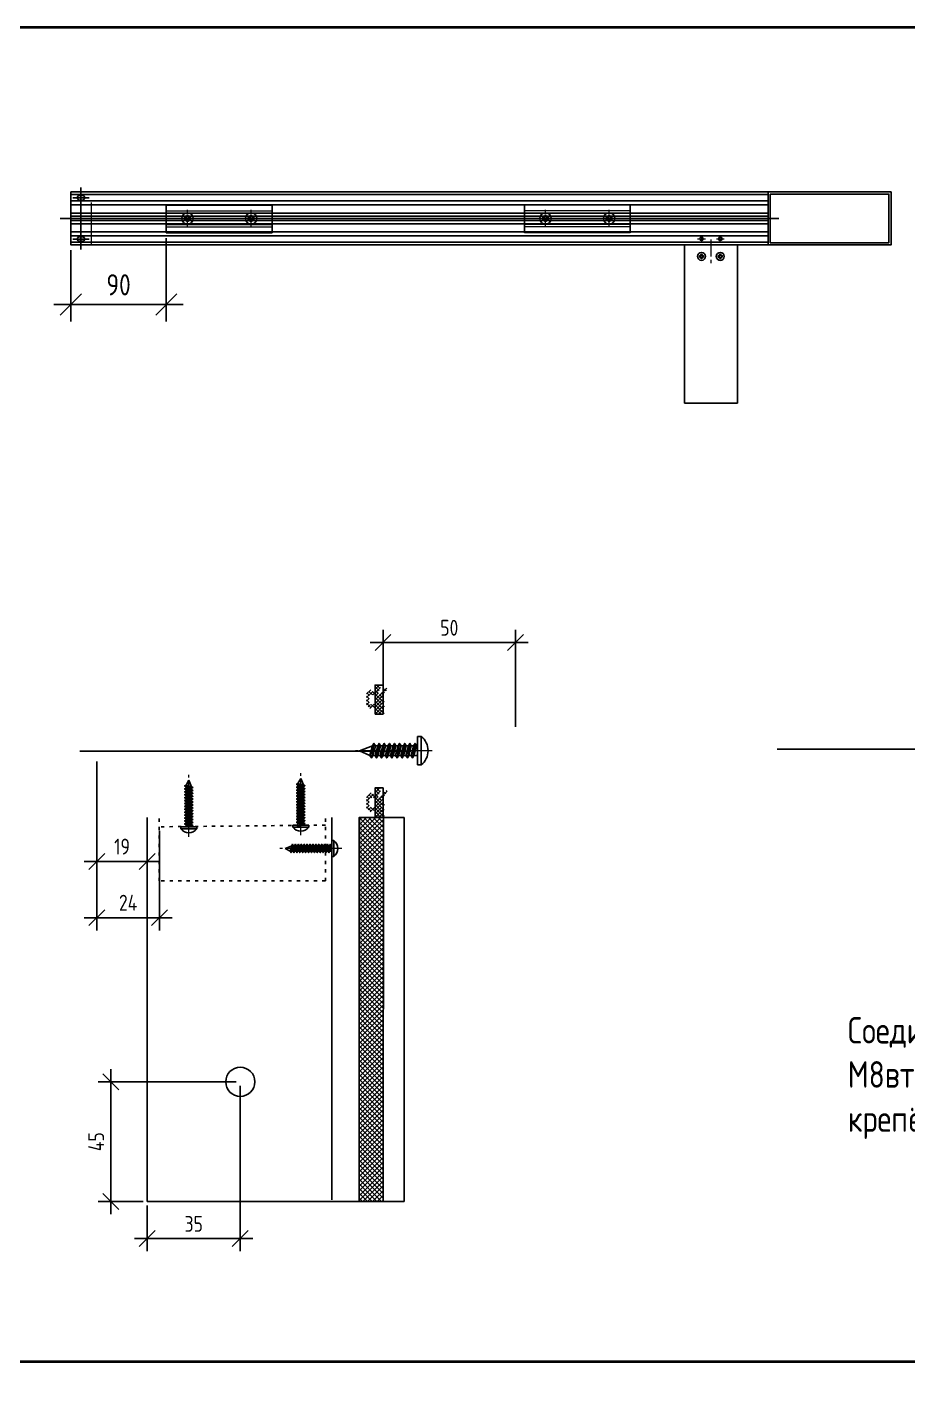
# Model space of a CAD drawing. Header units: millimetres. Extents: x 81 to 148571, y -49 to 131555.
# Drawn here: x 29222 to 30053, y 32167 to 33448 of the extents above; entities that cross this region are included whole.
import ezdxf

# ---------------------------------------------------------------- set-up
doc = ezdxf.new("R2010")
doc.units = ezdxf.units.MM
for name, pattern in [('CENTER', [50.8, 31.75, -6.35, 6.35, -6.35]), ('GOST2.303 4', [7, 5, -2, 0]), ('GOST2.303 6', [12, 8, -1.5, 1, -1.5]), ('OGLT1', [4, 1.5, -2.5])]:
    doc.linetypes.add(name, pattern=pattern)
doc.layers.add('printme', color=5, linetype='Continuous', lineweight=40, plot=False)
for name, color, linetype in [('Крепеж', 7, 'Continuous'), ('Опоры_под_стекло', 242, 'Continuous'), ('РАЗМЕРЫ-ВЫНОСКИ', 4, 'Continuous'), ('Сухари', 7, 'Continuous')]:
    doc.layers.add(name, color=color, linetype=linetype)
for name, color, linetype, lineweight in [('Оси', 1, 'GOST2.303 6', 18), ('Размеры', 7, 'Continuous', 25), ('Уплотнитель', 3, 'Continuous', 25)]:
    doc.layers.add(name, color=color, linetype=linetype, lineweight=lineweight)
doc.styles.add('GOST 2.304', font='CS_Gost2304.shx')
doc.styles.get("Standard").update_dxf_attribs({"font": 'arial.ttf'})
doc.styles.add('ГОСТ 2.304', font='CS_Gost2304.shx')
doc.dimstyles.new('ISO-25', dxfattribs={"dimtxt": 2.5, "dimasz": 2.5, "dimexe": 1.25, "dimexo": 0.625, "dimtad": 1, "dimtxsty": 'Standard', "dimcen": 2.5, "dimadec": 0, "dimazin": 0, "dimtfac": 1, "dimtmove": 0, "dimatfit": 3, "dimfxl": 1, "dimarcsym": 0})
doc.dimstyles.new('СПДС', dxfattribs={"dimscale": 100, "dimtxt": 2.5, "dimasz": 2.5, "dimexe": 2, "dimexo": 0.625, "dimgap": 1, "dimtad": 1, "dimdec": 0, "dimtxsty": 'ГОСТ 2.304', "dimblk": 'OBLIQUE', "dimblk1": 'OBLIQUE', "dimblk2": 'OBLIQUE', "dimcen": 2.5, "dimdle": 2, "dimadec": 0, "dimazin": 2, "dimtfac": 0.75, "dimtdec": 4, "dimtmove": 1, "dimatfit": 3, "dimfxl": 1, "dimtfill": 1, "dimtolj": 1, "dimarcsym": 1})

# ---------------------------------------------------------------- blocks, each defined once
blk = doc.blocks.new('*U119')
blk.add_lwpolyline([(0, 122.47), (0, -2.53)])
blk = doc.blocks.new('5.5 DIN7981_DIN7982 (в плане)')
at = {"layer": 'Крепеж'}
blk.add_lwpolyline([(-2.7, 0.9), (-2.7, -0.9), (-0.9, -0.9), (-0.9, -2.7), (0.9, -2.7), (0.9, -0.9), (2.7, -0.9), (2.7, 0.9), (0.9, 0.9), (0.9, 2.7), (-0.9, 2.7), (-0.9, 0.9)], close=True, dxfattribs=at)
blk.add_circle((0, 0), 5.4, dxfattribs=at)
blk = doc.blocks.new('*U45')
at = {"layer": 'Опоры_под_стекло', "ltscale": 4}
for p, q in [((0, 13.7), (0, -12.4)), ((100, 13.7), (100, -12.4))]:
    blk.add_line(p, q, dxfattribs=at)
at = {"layer": 'Опоры_под_стекло', "lineweight": 15, "ltscale": 4}
for p, q in [((0, 13.7), (100, 13.7)), ((0, -12.4), (100, -12.4))]:
    blk.add_line(p, q, dxfattribs=at)
at = {"layer": 'Опоры_под_стекло', "color": 1, "lineweight": 15, "ltscale": 4}
for p, q in [((0, 8), (100, 8)), ((0, 5.8), (100, 5.8)), ((0, -7.1), (100, -7.1))]:
    blk.add_line(p, q, dxfattribs=at)
at = {"layer": 'Оси'}
for points in [[(11.9, 0), (28.1, 0)], [(20, 8.1), (20, -8.1)], [(80, 8.1), (80, -8.1)], [(71.9, 0), (88.1, 0)]]:
    blk.add_lwpolyline(points, dxfattribs=at)
at = {"layer": 'Крепеж'}
for p in [(20, 0), (80, 0)]:
    blk.add_blockref('5.5 DIN7981_DIN7982 (в плане)', p, dxfattribs=at)
blk = doc.blocks.new('_Oblique')
at = {"color": 0, "linetype": 'ByBlock', "lineweight": -2}
blk.add_line((-0.5, -0.5), (0.5, 0.5), dxfattribs=at)
blk = doc.blocks.new('*D116')
at = {"color": 0, "lineweight": -2, "ltscale": 7.5, "transparency": 16777216}
for p, q in [((29352.9, 33248.9), (29352.9, 33170.3)), ((29262.9, 33237.6), (29262.9, 33170.3)), ((29246.9, 33186.3), (29368.9, 33186.3))]:
    blk.add_line(p, q, dxfattribs=at)
at = {"layer": 'Defpoints', "color": 0, "ltscale": 7.5}
for p in [(29352.9, 33253.9), (29262.9, 33242.6), (29352.9, 33186.3)]:
    blk.add_point(p, dxfattribs=at)
at = {"color": 0, "lineweight": -2, "ltscale": 7.5, "transparency": 16777216, "xscale": 20, "yscale": 20, "zscale": 20, "rotation": 180}
blk.add_blockref('_Oblique', (29262.9, 33186.3), dxfattribs=at)
at = {"color": 0, "lineweight": -2, "ltscale": 7.5, "transparency": 16777216, "xscale": 20, "yscale": 20, "zscale": 20}
blk.add_blockref('_Oblique', (29352.9, 33186.3), dxfattribs=at)
at = {"color": 0, "ltscale": 7.5, "transparency": 16777216, "insert": (29307.9, 33204.9), "char_height": 20, "attachment_point": 5, "style": 'ГОСТ 2.304', "bg_fill": 3, "box_fill_scale": 1.1, "bg_fill_color": 256, "bg_fill_true_color": 13158600, "bg_fill_transparency": 0}
blk.add_mtext('\\A1;90', dxfattribs=at)
blk = doc.blocks.new('*U54')
at = {"layer": 'Уплотнитель'}
h = blk.add_hatch(dxfattribs=at)
h.set_pattern_fill('ANSI37', color=256, scale=0.3)
h.set_pattern_definition([(45, (8005.3251, 5308.8052), (-0.67351921, 0.67351921), []), (135, (8005.3251, 5308.8052), (-0.67351921, -0.67351921), [])])
h.paths.add_polyline_path([(3.2, -3.47, 0.224221), (3.05, -3.16), (1.75, -1.83, 0.633692), (1.5, -1.95), (1.5, -2.25, -0.414214), (1.35, -2.4), (0.1, -2.4, -0.788084), (-0.08, -1.64, 0.281861), (0, -1.51), (0, 0), (-1.75, 0, 0.414214), (-2, -0.25), (-2, -1.18), (-1.1, -3.3, -0.761638), (-1.56, -3.66, -0.111738), (-3.65, -1.25, 1.038778), (-4.44, -1.76, 0.038349), (-3.92, -2.53, -0.12084), (-2.49, -5.23, -0.266455), (-2.63, -5.55), (-3.37, -6.05, 0.527864), (-3.37, -6.55), (-2.63, -7.05, -0.527864), (-2.63, -7.55), (-3.37, -8.05, 0.537008), (-3.36, -8.55), (-2.64, -9.02, -0.44915), (-2.57, -9.46), (-3.43, -10.51, 0.633764), (-3.2, -11), (0, -11), (0, -9.49, 0.281861), (-0.08, -9.36, -0.788084), (0.1, -8.6), (1.35, -8.6, -0.414214), (1.5, -8.75), (1.5, -9.05, 0.633692), (1.75, -9.17), (3.05, -7.84, 0.224221), (3.2, -7.53)])
h.paths.add_polyline_path([(0, -4.7, -0.414214), (1, -3.7), (1.7, -3.7, -0.414214), (2.2, -4.2), (2.2, -6.8, -0.414214), (1.7, -7.3), (0.5, -7.3, -0.414214), (0, -6.8)], flags=16)
at = {"layer": 'Defpoints', "color": 252}
blk.add_lwpolyline([(0, -11), (-3, -11), (-3, 0), (0, 0), (0, -11)], dxfattribs=at)
blk = doc.blocks.new('5.5x22 DIN 7981', base_point=(627.64, 481.57))
for p, q in [((627.64, 486.97), (626.32, 486.97)), ((626.32, 476.17), (626.32, 486.97)), ((627.64, 476.17), (627.64, 486.97)), ((627.64, 483.4), (628.08, 483.4)), ((627.64, 479.74), (627.64, 483.4)), ((629.14, 483.4), (630.02, 483.4)), ((631.08, 483.4), (631.96, 483.4)), ((633.02, 483.4), (633.9, 483.4)), ((634.96, 483.4), (635.84, 483.4)), ((636.9, 483.4), (637.78, 483.4)), ((638.84, 483.4), (639.72, 483.4)), ((640.78, 483.4), (641.66, 483.4)), ((642.72, 483.4), (643.6, 483.4)), ((644.65, 483.4), (649.64, 481.57)), ((627.64, 479.74), (629.05, 479.74)), ((630.11, 479.74), (630.99, 479.74)), ((632.05, 479.74), (632.93, 479.74)), ((633.99, 479.74), (634.87, 479.74)), ((635.93, 479.74), (636.81, 479.74)), ((637.87, 479.74), (638.75, 479.74)), ((639.81, 479.74), (640.69, 479.74)), ((641.75, 479.74), (642.63, 479.74)), ((643.69, 479.74), (644.57, 479.74)), ((645.62, 479.74), (649.64, 481.57)), ((627.64, 476.17), (626.32, 476.17))]:
    blk.add_line(p, q)
for points in [[(628.61, 484.32), (629.58, 478.82), (629.05, 479.74), (628.08, 483.4), (628.61, 484.32), (629.14, 483.4), (630.11, 479.74), (629.58, 478.82)], [(630.55, 484.32), (631.52, 478.82), (630.99, 479.74), (630.02, 483.4), (630.55, 484.32), (631.08, 483.4), (632.05, 479.74), (631.52, 478.82)], [(632.49, 484.32), (633.46, 478.82), (632.93, 479.74), (631.96, 483.4), (632.49, 484.32), (633.02, 483.4), (633.99, 479.74), (633.46, 478.82)], [(634.43, 484.32), (635.4, 478.82), (634.87, 479.74), (633.9, 483.4), (634.43, 484.32), (634.96, 483.4), (635.93, 479.74), (635.4, 478.82)], [(636.37, 484.32), (637.34, 478.82), (636.81, 479.74), (635.84, 483.4), (636.37, 484.32), (636.9, 483.4), (637.87, 479.74), (637.34, 478.82)], [(638.31, 484.32), (639.28, 478.82), (638.75, 479.74), (637.78, 483.4), (638.31, 484.32), (638.84, 483.4), (639.81, 479.74), (639.28, 478.82)], [(640.25, 484.32), (641.22, 478.82), (640.69, 479.74), (639.72, 483.4), (640.25, 484.32), (640.78, 483.4), (641.75, 479.74), (641.22, 478.82)], [(642.19, 484.32), (643.16, 478.82), (642.63, 479.74), (641.66, 483.4), (642.19, 484.32), (642.72, 483.4), (643.69, 479.74), (643.16, 478.82)], [(644.13, 484.32), (645.1, 478.82), (644.57, 479.74), (643.6, 483.4), (644.13, 484.32), (644.65, 483.4), (645.62, 479.74), (645.1, 478.82)]]:
    blk.add_lwpolyline(points)
at = {"color": 1, "linetype": 'CENTER', "lineweight": 18, "ltscale": 0.2}
blk.add_lwpolyline([(622.1, 481.57), (651.1, 481.57)], dxfattribs=at)
blk.add_arc((630.54, 481.57), 6.85, 128.0072, 231.9927)
blk = doc.blocks.new('*U47')
at = {"rotation": 270}
blk.add_blockref('5.5x22 DIN 7981', (0, 0), dxfattribs=at)
blk = doc.blocks.new('*D117')
at = {"color": 0, "lineweight": -2, "ltscale": 40, "transparency": 16777216}
for p, q in [((29557.4, 32803.3), (29557.4, 32879.3)), ((29682.4, 32787.5), (29682.4, 32879.3)), ((29694.4, 32867.3), (29545.4, 32867.3))]:
    blk.add_line(p, q, dxfattribs=at)
at = {"layer": 'Defpoints', "color": 0, "ltscale": 40}
for p in [(29557.4, 32867.3), (29557.4, 32799.5), (29682.4, 32783.8)]:
    blk.add_point(p, dxfattribs=at)
at = {"color": 0, "lineweight": -2, "ltscale": 40, "transparency": 16777216, "xscale": 15, "yscale": 15, "zscale": 15, "rotation": 180}
blk.add_blockref('_Oblique', (29557.4, 32867.3), dxfattribs=at)
at = {"color": 0, "lineweight": -2, "ltscale": 40, "transparency": 16777216, "xscale": 15, "yscale": 15, "zscale": 15}
blk.add_blockref('_Oblique', (29682.4, 32867.3), dxfattribs=at)
at = {"color": 0, "ltscale": 40, "transparency": 16777216, "insert": (29619.9, 32881.1), "char_height": 15, "attachment_point": 5, "style": 'ГОСТ 2.304', "bg_fill": 3, "box_fill_scale": 1.1, "bg_fill_color": 256, "bg_fill_true_color": 13158600, "bg_fill_transparency": 0}
blk.add_mtext('\\A1;50', dxfattribs=at)
blk = doc.blocks.new('*U56')
at = {"layer": 'Оси', "ltscale": 0.16}
for p, q in [((-2.5, 8.9), (-8.5, 8.9)), ((-8.5, -8.9), (-2.5, -8.9)), ((-5.5, -12.6), (-5.5, -5.1))]:
    blk.add_line(p, q, dxfattribs=at)
at = {"layer": 'Оси', "color": 1, "linetype": 'Continuous', "lineweight": 18, "ltscale": 0.16}
blk.add_line((-5.5, 5.3), (-5.5, 12.4), dxfattribs=at)
at = {"layer": 'Оси', "linetype": 'CENTER', "lineweight": 18, "ltscale": 0.5}
blk.add_line((-4.8, 0), (17.3, 0), dxfattribs=at)
at = {"layer": 'Сухари', "color": 1, "lineweight": 25}
for centre in [(-5.5, 8.9), (-5.5, -8.9)]:
    blk.add_circle(centre, 1.65, dxfattribs=at)
blk = doc.blocks.new('3.9 DIN7981_DIN7982 (в плане)')
at = {"layer": 'Крепеж'}
blk.add_lwpolyline([(1.875, -0.625), (1.875, 0.625), (0.625, 0.625), (0.625, 1.875), (-0.625, 1.875), (-0.625, 0.625), (-1.875, 0.625), (-1.875, -0.625), (-0.625, -0.625), (-0.625, -1.875), (0.625, -1.875), (0.625, -0.625)], close=True, dxfattribs=at)
blk.add_circle((0, 0), 3.75, dxfattribs=at)
blk = doc.blocks.new('3.9x22 DIN 7981', base_point=(538.74, 515.79))
for p, q in [((538.74, 519.54), (537.81, 519.54)), ((537.81, 512.04), (537.81, 519.54)), ((538.74, 512.04), (538.74, 519.54)), ((538.74, 517.09), (539.05, 517.09)), ((538.74, 514.49), (538.74, 517.09)), ((538.74, 514.49), (539.74, 514.49)), ((539.8, 517.09), (540.43, 517.09)), ((540.49, 514.49), (541.12, 514.49)), ((541.18, 517.09), (541.8, 517.09)), ((541.87, 514.49), (542.49, 514.49)), ((542.55, 517.09), (543.18, 517.09)), ((543.24, 514.49), (543.87, 514.49)), ((543.93, 517.09), (544.55, 517.09)), ((544.62, 514.49), (545.24, 514.49)), ((545.31, 517.09), (545.93, 517.09)), ((545.99, 514.49), (546.62, 514.49)), ((546.68, 517.09), (547.31, 517.09)), ((547.37, 514.49), (547.99, 514.49)), ((548.06, 517.09), (548.68, 517.09)), ((548.74, 514.49), (549.37, 514.49)), ((549.43, 517.09), (550.06, 517.09)), ((550.12, 514.49), (550.74, 514.49)), ((550.81, 517.09), (551.43, 517.09)), ((551.49, 514.49), (552.12, 514.49)), ((552.18, 517.09), (552.81, 517.09)), ((552.87, 514.49), (553.49, 514.49)), ((553.56, 517.09), (554.18, 517.09)), ((554.24, 514.49), (554.87, 514.49)), ((554.93, 517.09), (555.56, 517.09)), ((555.62, 514.49), (556.24, 514.49)), ((556.31, 517.09), (556.93, 517.09)), ((557, 514.49), (557.62, 514.49)), ((557.68, 517.09), (560.74, 515.79)), ((558.37, 514.49), (560.74, 515.79)), ((538.74, 512.04), (537.81, 512.04))]:
    blk.add_line(p, q)
for points in [[(539.43, 517.74), (540.12, 513.84), (539.74, 514.49), (539.05, 517.09), (539.43, 517.74), (539.8, 517.09), (540.49, 514.49), (540.12, 513.84)], [(540.8, 517.74), (541.49, 513.84), (541.12, 514.49), (540.43, 517.09), (540.8, 517.74), (541.18, 517.09), (541.87, 514.49), (541.49, 513.84)], [(542.18, 517.74), (542.87, 513.84), (542.49, 514.49), (541.8, 517.09), (542.18, 517.74), (542.55, 517.09), (543.24, 514.49), (542.87, 513.84)], [(543.55, 517.74), (544.24, 513.84), (543.87, 514.49), (543.18, 517.09), (543.55, 517.74), (543.93, 517.09), (544.62, 514.49), (544.24, 513.84)], [(544.93, 517.74), (545.62, 513.84), (545.24, 514.49), (544.55, 517.09), (544.93, 517.74), (545.31, 517.09), (545.99, 514.49), (545.62, 513.84)], [(546.31, 517.74), (546.99, 513.84), (546.62, 514.49), (545.93, 517.09), (546.31, 517.74), (546.68, 517.09), (547.37, 514.49), (546.99, 513.84)], [(547.68, 517.74), (548.37, 513.84), (547.99, 514.49), (547.31, 517.09), (547.68, 517.74), (548.06, 517.09), (548.74, 514.49), (548.37, 513.84)], [(549.06, 517.74), (549.74, 513.84), (549.37, 514.49), (548.68, 517.09), (549.06, 517.74), (549.43, 517.09), (550.12, 514.49), (549.74, 513.84)], [(550.43, 517.74), (551.12, 513.84), (550.74, 514.49), (550.06, 517.09), (550.43, 517.74), (550.81, 517.09), (551.49, 514.49), (551.12, 513.84)], [(551.81, 517.74), (552.49, 513.84), (552.12, 514.49), (551.43, 517.09), (551.81, 517.74), (552.18, 517.09), (552.87, 514.49), (552.49, 513.84)], [(553.18, 517.74), (553.87, 513.84), (553.49, 514.49), (552.81, 517.09), (553.18, 517.74), (553.56, 517.09), (554.24, 514.49), (553.87, 513.84)], [(554.56, 517.74), (555.24, 513.84), (554.87, 514.49), (554.18, 517.09), (554.56, 517.74), (554.93, 517.09), (555.62, 514.49), (555.24, 513.84)], [(555.93, 517.74), (556.62, 513.84), (556.24, 514.49), (555.56, 517.09), (555.93, 517.74), (556.31, 517.09), (557, 514.49), (556.62, 513.84)], [(557.31, 517.74), (558, 513.84), (557.62, 514.49), (556.93, 517.09), (557.31, 517.74), (557.68, 517.09), (558.37, 514.49), (558, 513.84)]]:
    blk.add_lwpolyline(points)
blk.add_arc((540.64, 515.79), 4.7, 127.07378, 232.92615)
blk = doc.blocks.new('*U60')
at = {"color": 1, "linetype": 'CENTER', "lineweight": 18, "ltscale": 0.2}
blk.add_lwpolyline([(0, 4.67), (0, -24.55)], dxfattribs=at)
at = {"rotation": 270}
blk.add_blockref('3.9x22 DIN 7981', (0, 0), dxfattribs=at)
blk = doc.blocks.new('*D84')
at = {"color": 0, "lineweight": -2, "ltscale": 40, "transparency": 16777216}
for p, q in [((29300.5, 32327.4), (29300.5, 32464.5)), ((29418.9, 32452.5), (29288.5, 32452.5)), ((29331.1, 32339.4), (29288.5, 32339.4))]:
    blk.add_line(p, q, dxfattribs=at)
at = {"layer": 'Defpoints', "color": 0, "ltscale": 40}
for p in [(29300.5, 32452.5), (29422.7, 32452.5), (29334.9, 32339.4)]:
    blk.add_point(p, dxfattribs=at)
at = {"color": 0, "lineweight": -2, "ltscale": 40, "transparency": 16777216, "xscale": 15, "yscale": 15, "zscale": 15}
for p, rotation in [((29300.5, 32452.5), 90), ((29300.5, 32339.4), 270)]:
    blk.add_blockref('_Oblique', p, dxfattribs=dict(at, rotation=rotation))
at = {"color": 0, "ltscale": 40, "transparency": 16777216, "insert": (29286.7, 32395.9), "char_height": 15, "attachment_point": 5, "rotation": 90, "style": 'ГОСТ 2.304', "bg_fill": 3, "box_fill_scale": 1.1, "bg_fill_color": 256, "bg_fill_true_color": 13158600, "bg_fill_transparency": 0}
blk.add_mtext('\\A1;45', dxfattribs=at)
blk = doc.blocks.new('*D85')
at = {"color": 0, "lineweight": -2, "ltscale": 40, "transparency": 16777216}
for p, q in [((29422.7, 32448.7), (29422.7, 32292.5)), ((29334.9, 32335.7), (29334.9, 32292.5)), ((29322.9, 32304.5), (29434.7, 32304.5))]:
    blk.add_line(p, q, dxfattribs=at)
at = {"layer": 'Defpoints', "color": 0, "ltscale": 40}
for p in [(29422.7, 32452.5), (29334.9, 32339.4), (29422.7, 32304.5)]:
    blk.add_point(p, dxfattribs=at)
at = {"color": 0, "lineweight": -2, "ltscale": 40, "transparency": 16777216, "xscale": 15, "yscale": 15, "zscale": 15, "rotation": 180}
blk.add_blockref('_Oblique', (29334.9, 32304.5), dxfattribs=at)
at = {"color": 0, "lineweight": -2, "ltscale": 40, "transparency": 16777216, "xscale": 15, "yscale": 15, "zscale": 15}
blk.add_blockref('_Oblique', (29422.7, 32304.5), dxfattribs=at)
at = {"color": 0, "ltscale": 40, "transparency": 16777216, "insert": (29378.8, 32318.3), "char_height": 15, "attachment_point": 5, "style": 'ГОСТ 2.304', "bg_fill": 3, "box_fill_scale": 1.1, "bg_fill_color": 256, "bg_fill_true_color": 13158600, "bg_fill_transparency": 0}
blk.add_mtext('\\A1;35', dxfattribs=at)
blk = doc.blocks.new('*D86')
at = {"color": 0, "lineweight": -2, "ltscale": 40, "transparency": 16777216}
for p, q in [((29287.4, 32738), (29287.4, 32648.5)), ((29334.9, 32681.9), (29334.9, 32648.5)), ((29275.4, 32660.5), (29346.9, 32660.5))]:
    blk.add_line(p, q, dxfattribs=at)
at = {"layer": 'Defpoints', "color": 0, "ltscale": 40}
for p in [(29287.4, 32741.8), (29334.9, 32685.6), (29334.9, 32660.5)]:
    blk.add_point(p, dxfattribs=at)
at = {"color": 0, "lineweight": -2, "ltscale": 40, "transparency": 16777216, "xscale": 15, "yscale": 15, "zscale": 15, "rotation": 180}
blk.add_blockref('_Oblique', (29287.4, 32660.5), dxfattribs=at)
at = {"color": 0, "lineweight": -2, "ltscale": 40, "transparency": 16777216, "xscale": 15, "yscale": 15, "zscale": 15}
blk.add_blockref('_Oblique', (29334.9, 32660.5), dxfattribs=at)
at = {"color": 0, "ltscale": 40, "transparency": 16777216, "insert": (29311.1, 32674.5), "char_height": 15, "attachment_point": 5, "style": 'ГОСТ 2.304', "bg_fill": 3, "box_fill_scale": 1.1, "bg_fill_color": 256, "bg_fill_true_color": 13158600, "bg_fill_transparency": 0}
blk.add_mtext('\\A1;19', dxfattribs=at)
blk = doc.blocks.new('*D87')
at = {"color": 0, "lineweight": -2, "ltscale": 40, "transparency": 16777216}
for p, q in [((29287.4, 32754.9), (29287.4, 32595.4)), ((29346.4, 32689.4), (29346.4, 32595.4)), ((29275.4, 32607.4), (29358.4, 32607.4))]:
    blk.add_line(p, q, dxfattribs=at)
at = {"layer": 'Defpoints', "color": 0, "ltscale": 40}
for p in [(29287.4, 32758.6), (29346.4, 32693.2), (29346.4, 32607.4)]:
    blk.add_point(p, dxfattribs=at)
at = {"color": 0, "lineweight": -2, "ltscale": 40, "transparency": 16777216, "xscale": 15, "yscale": 15, "zscale": 15, "rotation": 180}
blk.add_blockref('_Oblique', (29287.4, 32607.4), dxfattribs=at)
at = {"color": 0, "lineweight": -2, "ltscale": 40, "transparency": 16777216, "xscale": 15, "yscale": 15, "zscale": 15}
blk.add_blockref('_Oblique', (29346.4, 32607.4), dxfattribs=at)
at = {"color": 0, "ltscale": 40, "transparency": 16777216, "insert": (29316.9, 32621.5), "char_height": 15, "attachment_point": 5, "style": 'ГОСТ 2.304', "bg_fill": 3, "box_fill_scale": 1.1, "bg_fill_color": 256, "bg_fill_true_color": 13158600, "bg_fill_transparency": 0}
blk.add_mtext('\\A1;24', dxfattribs=at)
blk = doc.blocks.new('_Open')
at = {"color": 0, "linetype": 'ByBlock', "lineweight": -2}
for p, q in [((-1, 0.17), (0, 0)), ((-1, -0.17), (0, 0)), ((0, 0), (-1, 0))]:
    blk.add_line(p, q, dxfattribs=at)
blk = doc.blocks.new('*D135')
at = {"color": 0, "lineweight": -2, "ltscale": 40, "transparency": 16777216}
for p, q in [((37127.3, 32720.3), (37127.3, 32812.1)), ((37252.3, 32736.1), (37252.3, 32812.1)), ((37115.3, 32800.1), (37264.3, 32800.1))]:
    blk.add_line(p, q, dxfattribs=at)
at = {"layer": 'Defpoints', "color": 0, "ltscale": 40}
for p in [(37252.3, 32800.1), (37252.3, 32732.4), (37127.3, 32716.6)]:
    blk.add_point(p, dxfattribs=at)
at = {"layer": 'Defpoints', "color": 0, "ltscale": 2}
blk.add_point((94.8, -9.5), dxfattribs=at)
at = {"layer": 'Размеры', "color": 0, "lineweight": -2, "ltscale": 2, "transparency": 16777216}
for p, q in [((94.8, -10.7), (94.8, -37.8)), ((104.3, -21.2), (104.3, -37.8)), ((89.8, -33.8), (84.8, -33.8)), ((109.3, -33.8), (114.3, -33.8))]:
    blk.add_line(p, q, dxfattribs=at)
at = {"color": 0, "lineweight": -2, "ltscale": 40, "transparency": 16777216, "xscale": 15, "yscale": 15, "zscale": 15, "rotation": 180}
blk.add_blockref('_Oblique', (37127.3, 32800.1), dxfattribs=at)
at = {"color": 0, "lineweight": -2, "ltscale": 40, "transparency": 16777216, "xscale": 15, "yscale": 15, "zscale": 15}
blk.add_blockref('_Oblique', (37252.3, 32800.1), dxfattribs=at)
at = {"color": 0, "ltscale": 40, "transparency": 16777216, "insert": (37189.8, 32813.9), "char_height": 15, "attachment_point": 5, "style": 'ГОСТ 2.304', "bg_fill": 3, "box_fill_scale": 1.1, "bg_fill_color": 256, "bg_fill_true_color": 13158600, "bg_fill_transparency": 0}
blk.add_mtext('\\A1;50', dxfattribs=at)
at = {"layer": 'Размеры', "color": 0, "ltscale": 2, "transparency": 16777216, "insert": (99.5, -28.8), "char_height": 5, "attachment_point": 5, "style": 'GOST 2.304', "bg_fill": 3, "box_fill_scale": 1.1, "bg_fill_color": 256, "bg_fill_true_color": 13158600, "bg_fill_transparency": 0}
blk.add_mtext('\\A1;9,5', dxfattribs=at)
at = {"layer": 'Defpoints', "color": 0, "ltscale": 2}
for p in [(104.3, -20), (94.8, -33.8)]:
    blk.add_point(p, dxfattribs=at)
at = {"layer": 'Размеры', "color": 0, "lineweight": -2, "ltscale": 2, "transparency": 16777216}
blk.add_line((104.3, -33.8), (94.8, -33.8), dxfattribs=at)
at = {"layer": 'Размеры', "color": 0, "lineweight": -2, "ltscale": 2, "transparency": 16777216, "xscale": 5, "yscale": 5, "zscale": 5}
blk.add_blockref('_Open', (94.8, -33.8), dxfattribs=at)
at = {"layer": 'Размеры', "color": 0, "lineweight": -2, "ltscale": 2, "transparency": 16777216, "xscale": 5, "yscale": 5, "zscale": 5, "rotation": 180}
blk.add_blockref('_Open', (104.3, -33.8), dxfattribs=at)
blk = doc.blocks.new('*D136')
at = {"color": 0, "lineweight": -2, "ltscale": 2.5, "transparency": 16777216}
for p, q in [((37447.3, 32766.1), (37447.3, 32800)), ((37522.3, 32700.6), (37522.3, 32800)), ((37534.3, 32788), (37435.3, 32788))]:
    blk.add_line(p, q, dxfattribs=at)
at = {"layer": 'Defpoints', "color": 0, "ltscale": 2.5}
for p in [(37447.3, 32788), (37447.3, 32762.3), (37522.3, 32696.9)]:
    blk.add_point(p, dxfattribs=at)
at = {"layer": 'Defpoints', "color": 0, "ltscale": 5}
for p in [(91.2, 24.5), (98.4, 24.5)]:
    blk.add_point(p, dxfattribs=at)
at = {"layer": 'Размеры', "color": 0, "lineweight": -2, "ltscale": 5, "transparency": 16777216}
for p, q in [((86.2, 39.5), (81.2, 39.5)), ((91.2, 25.7), (91.2, 43.5)), ((98.4, 25.7), (98.4, 43.5)), ((103.4, 39.5), (108.4, 39.5))]:
    blk.add_line(p, q, dxfattribs=at)
at = {"color": 0, "lineweight": -2, "ltscale": 2.5, "transparency": 16777216, "xscale": 15, "yscale": 15, "zscale": 15, "rotation": 180}
blk.add_blockref('_Oblique', (37447.3, 32788), dxfattribs=at)
at = {"color": 0, "lineweight": -2, "ltscale": 2.5, "transparency": 16777216, "xscale": 15, "yscale": 15, "zscale": 15}
blk.add_blockref('_Oblique', (37522.3, 32788), dxfattribs=at)
at = {"color": 0, "ltscale": 2.5, "transparency": 16777216, "insert": (37484.8, 32801.8), "char_height": 15, "attachment_point": 5, "style": 'ГОСТ 2.304', "bg_fill": 3, "box_fill_scale": 1.1, "bg_fill_color": 256, "bg_fill_true_color": 13158600, "bg_fill_transparency": 0}
blk.add_mtext('\\A1;30**', dxfattribs=at)
at = {"layer": 'Размеры', "color": 0, "ltscale": 5, "transparency": 16777216, "insert": (94.8, 44.7), "char_height": 5, "attachment_point": 5, "style": 'ГОСТ 2.304', "bg_fill": 3, "box_fill_scale": 1.1, "bg_fill_color": 256, "bg_fill_true_color": 13158600, "bg_fill_transparency": 0}
blk.add_mtext('\\A1;7,2', dxfattribs=at)
at = {"layer": 'Defpoints', "color": 0, "ltscale": 5}
blk.add_point((91.2, 39.5), dxfattribs=at)
at = {"layer": 'Размеры', "color": 0, "lineweight": -2, "ltscale": 5, "transparency": 16777216}
blk.add_line((98.4, 39.5), (91.2, 39.5), dxfattribs=at)
at = {"layer": 'Размеры', "color": 0, "lineweight": -2, "ltscale": 5, "transparency": 16777216, "xscale": 5, "yscale": 5, "zscale": 5}
blk.add_blockref('_Open', (91.2, 39.5), dxfattribs=at)
at = {"layer": 'Размеры', "color": 0, "lineweight": -2, "ltscale": 5, "transparency": 16777216, "xscale": 5, "yscale": 5, "zscale": 5, "rotation": 180}
blk.add_blockref('_Open', (98.4, 39.5), dxfattribs=at)
blk = doc.blocks.new('*D137')
at = {"color": 0, "lineweight": -2, "ltscale": 2.5, "transparency": 16777216}
for p, q in [((36105.7, 32732.4), (36105.7, 32605)), ((36865, 32732.4), (36865, 32605)), ((36850, 32612.5), (36120.7, 32612.5))]:
    blk.add_line(p, q, dxfattribs=at)
at = {"color": 0, "ltscale": 2.5, "transparency": 16777216}
for points in [[(36120.7, 32615), (36120.7, 32610), (36105.7, 32612.5)], [(36850, 32615), (36850, 32610), (36865, 32612.5)]]:
    blk.add_solid(points, dxfattribs=at)
at = {"layer": 'Defpoints', "color": 0, "ltscale": 2.5}
for p in [(36105.7, 32736.1), (36865, 32736.2), (36105.7, 32612.5)]:
    blk.add_point(p, dxfattribs=at)
at = {"layer": 'Defpoints', "color": 0, "ltscale": 2}
for p in [(87.8, -20), (104.3, -20)]:
    blk.add_point(p, dxfattribs=at)
at = {"layer": 'Размеры', "color": 0, "lineweight": -2, "ltscale": 2, "transparency": 16777216}
for p, q in [((87.8, -21.2), (87.8, -49.3)), ((104.3, -21.2), (104.3, -49.3)), ((99.3, -45.3), (92.8, -45.3))]:
    blk.add_line(p, q, dxfattribs=at)
at = {"color": 0, "ltscale": 2.5, "transparency": 16777216, "insert": (36485.4, 32625.2), "char_height": 15, "attachment_point": 5, "rotation": 0.0028}
blk.add_mtext('1481,5', dxfattribs=at)
at = {"layer": 'Размеры', "color": 0, "ltscale": 2, "transparency": 16777216, "insert": (96, -40.2), "char_height": 5, "attachment_point": 5, "style": 'GOST 2.304', "bg_fill": 3, "box_fill_scale": 1.1, "bg_fill_color": 256, "bg_fill_true_color": 13158600, "bg_fill_transparency": 0}
blk.add_mtext('\\A1;16,5', dxfattribs=at)
at = {"layer": 'Defpoints', "color": 0, "ltscale": 2}
blk.add_point((87.8, -45.3), dxfattribs=at)
at = {"layer": 'Размеры', "color": 0, "lineweight": -2, "ltscale": 2, "transparency": 16777216, "xscale": 5, "yscale": 5, "zscale": 5, "rotation": 180}
blk.add_blockref('_Open', (87.8, -45.3), dxfattribs=at)
at = {"layer": 'Размеры', "color": 0, "lineweight": -2, "ltscale": 2, "transparency": 16777216, "xscale": 5, "yscale": 5, "zscale": 5}
blk.add_blockref('_Open', (104.3, -45.3), dxfattribs=at)
blk = doc.blocks.new('*D138')
at = {"color": 0, "lineweight": -2, "ltscale": 2.5, "transparency": 16777216}
for p, q in [((36221.7, 32855.9), (36221.7, 32933.7)), ((36881.5, 32855.9), (36881.5, 32933.7)), ((36866.5, 32926.2), (36236.7, 32926.2))]:
    blk.add_line(p, q, dxfattribs=at)
at = {"color": 0, "ltscale": 2.5, "transparency": 16777216}
for points in [[(36236.7, 32928.7), (36236.7, 32923.7), (36221.7, 32926.2)], [(36866.5, 32928.7), (36866.5, 32923.7), (36881.5, 32926.2)]]:
    blk.add_solid(points, dxfattribs=at)
at = {"layer": 'Defpoints', "color": 0, "ltscale": 2.5}
for p in [(36221.7, 32926.2), (36221.7, 32852.1), (36881.5, 32852.2)]:
    blk.add_point(p, dxfattribs=at)
at = {"layer": 'Defpoints', "color": 0, "ltscale": 2}
for p in [(102.5, 24.5), (122.1, 24.5), (102.5, -14.5)]:
    blk.add_point(p, dxfattribs=at)
at = {"layer": 'Размеры', "color": 0, "lineweight": -2, "ltscale": 2, "transparency": 16777216}
for p, q in [((103.7, 24.5), (126.1, 24.5)), ((122.1, -9.5), (122.1, 19.5)), ((103.7, -14.5), (126.1, -14.5))]:
    blk.add_line(p, q, dxfattribs=at)
at = {"layer": 'Размеры', "color": 0, "lineweight": -2, "ltscale": 2, "transparency": 16777216, "xscale": 5, "yscale": 5, "zscale": 5}
for p, rotation in [((122.1, 24.5), 90), ((122.1, -14.5), 270)]:
    blk.add_blockref('_Open', p, dxfattribs=dict(at, rotation=rotation))
at = {"color": 0, "ltscale": 2.5, "transparency": 16777216, "insert": (36523.8, 32937.6), "char_height": 15, "attachment_point": 5, "rotation": 0.0032}
blk.add_mtext('1382', dxfattribs=at)
at = {"layer": 'Размеры', "color": 0, "ltscale": 2, "transparency": 16777216, "insert": (117.5, 5), "char_height": 5, "attachment_point": 5, "rotation": 90, "style": 'GOST 2.304', "bg_fill": 3, "box_fill_scale": 1.1, "bg_fill_color": 256, "bg_fill_true_color": 13158600, "bg_fill_transparency": 0}
blk.add_mtext('\\A1;39', dxfattribs=at)

msp = doc.modelspace()

# ---------------------------------------------------------------- hatches: boundary and pattern name
at = {"ltscale": 2.5}
h = msp.add_hatch(dxfattribs=at)
h.set_pattern_fill('ANSI37', color=3)
h.set_pattern_definition([(45, (81066.932, 79602.4), (-2.24506403, 2.24506403), []), (135, (81066.932, 79602.4), (-2.24506403, -2.24506403), [])])
h.paths.add_polyline_path([(29534.852, 32339.408), (29557.476, 32339.408), (29557.756, 32702.04), (29535.132, 32702.04)])

# ---------------------------------------------------------------- linework, layer by layer
at = {"color": 3, "ltscale": 8}
for p, q in [((29272.419, 33296.862, 40912), (29272.419, 33238.284, 40912)), ((29516.353, 33267.573, 40912), (29252.919, 33267.573, 40912)), ((29930.709, 33267.573, 40912), (29297.771, 33267.573, 40912))]:
    msp.add_line(p, q, dxfattribs=at)
at = {"color": 252, "linetype": 'GOST2.303 4', "lineweight": 18, "ltscale": 8}
msp.add_line((29282.419, 33242.573, 40912), (29282.419, 33292.573, 40912), dxfattribs=at)
at = {"ltscale": 2.5}
for p, q in [((29920.709, 33292.573, 40912), (30036.709, 33292.573, 40912)), ((30036.709, 33242.573, 40912), (30036.709, 33292.573, 40912)), ((29841.71, 33242.573, 40912), (29891.71, 33242.573, 40912)), ((29920.709, 33242.573, 40912), (30036.709, 33242.573, 40912))]:
    msp.add_line(p, q, dxfattribs=at)
at = {"color": 252, "lineweight": 25, "ltscale": 8}
for p, q in [((29262.919, 33290.073, 40912), (29516.353, 33290.073, 40912)), ((29262.919, 33284.073, 40912), (29516.353, 33284.073, 40912)), ((29262.919, 33280.273, 40912), (29516.353, 33280.273, 40912)), ((29295.193, 33290.073, 40912), (29920.709, 33290.073, 40912)), ((29297.245, 33284.073, 40912), (29920.709, 33284.073, 40912)), ((29297.736, 33280.273, 40912), (29920.709, 33280.273, 40912)), ((29262.919, 33269.573, 40912), (29518.353, 33269.573, 40912)), ((29297.771, 33269.573, 40912), (29920.709, 33269.573, 40912)), ((29262.919, 33265.573, 40912), (29514.353, 33265.573, 40912)), ((29262.919, 33254.873, 40912), (29516.353, 33254.873, 40912)), ((29297.736, 33254.873, 40912), (29920.709, 33254.873, 40912)), ((29297.771, 33265.573, 40912), (29920.709, 33265.573, 40912)), ((29262.919, 33251.073, 40912), (29516.353, 33251.073, 40912)), ((29262.919, 33245.073, 40912), (29516.353, 33245.073, 40912)), ((29295.193, 33245.073, 40912), (29920.709, 33245.073, 40912)), ((29297.245, 33251.073, 40912), (29920.709, 33251.073, 40912))]:
    msp.add_line(p, q, dxfattribs=at)
at = {"lineweight": 25, "ltscale": 8}
for p, q in [((29920.709, 33272.573, 40912), (29262.919, 33272.573, 40912)), ((29516.353, 33262.573, 40912), (29262.919, 33262.573, 40912)), ((29920.709, 33262.573, 40912), (29297.771, 33262.573, 40912))]:
    msp.add_line(p, q, dxfattribs=at)
at = {"color": 5, "ltscale": 4}
for p, q in [((29841.71, 33093.057, 40912), (29841.71, 33242.573, 40912)), ((29891.71, 33242.573, 40912), (29891.71, 33093.057, 40912)), ((29891.71, 33093.057, 40912), (29841.71, 33093.057, 40912)), ((29334.876, 32339.408), (29334.876, 32702.04)), ((29509.126, 32340.993, 0), (29509.126, 32702.04)), ((29534.876, 32340.993, 0), (29534.876, 32702.04)), ((29534.876, 32339.408, 0), (29534.876, 32702.04)), ((29534.876, 32702.04), (29577.376, 32702.04)), ((29577.376, 32339.408, 0), (29577.376, 32702.04)), ((29334.876, 32339.408), (29577.376, 32339.408, 0))]:
    msp.add_line(p, q, dxfattribs=at)
at = {"color": 5, "linetype": 'OGLT1', "ltscale": 2}
for p, q in [((29503.09, 32642.04), (29502.988, 32703.625, 0)), ((29346.113, 32642.04), (29346.113, 32702.04)), ((29502.988, 32694.781, 0), (29346.443, 32693.196)), ((29503.09, 32642.04), (29346.113, 32642.04))]:
    msp.add_line(p, q, dxfattribs=at)
at = {"lineweight": 25, "ltscale": 8, "elevation": 40912}
for points in [[(29516.353, 33242.573), (29262.919, 33242.573), (29262.919, 33292.573), (29516.353, 33292.573)], [(29293.79, 33292.573), (29920.709, 33292.573), (29920.709, 33242.573), (29293.79, 33242.573)]]:
    msp.add_lwpolyline(points, dxfattribs=at)
at = {"ltscale": 2.5, "elevation": 40912}
for points in [[(29920.709, 33292.573), (30036.709, 33292.573), (30036.709, 33242.573), (29920.709, 33242.573)], [(29922.709, 33290.573), (30034.709, 33290.573), (30034.709, 33244.573), (29922.709, 33244.573)]]:
    msp.add_lwpolyline(points, close=True, dxfattribs=at)
at = {"color": 3, "ltscale": 8, "elevation": 40912}
for points in [[(29264.691, 33287.073), (29280.147, 33287.073)], [(29264.691, 33248.073), (29280.147, 33248.073)]]:
    msp.add_lwpolyline(points, dxfattribs=at)
at = {"color": 252, "lineweight": 25, "ltscale": 8, "elevation": 40912}
for points in [[(29270.819, 33284.973, -0.9535141), (29270.819, 33289.173), (29274.019, 33289.173, -0.9535141), (29274.019, 33284.973)], [(29270.819, 33250.173, 0.9535141), (29270.819, 33245.973), (29274.019, 33245.973, 0.9535141), (29274.019, 33250.173)]]:
    msp.add_lwpolyline(points, format="xyb", close=True, dxfattribs=at)
at = {"color": 3, "ltscale": 2.5, "elevation": 0}
msp.add_lwpolyline([(29534.852, 32339.408), (29557.476, 32339.408), (29557.756, 32702.04), (29535.132, 32702.04)], close=True, dxfattribs=at)

# ---------------------------------------------------------------- block references
at = {"ltscale": 4, "xscale": -1, "rotation": 180}
msp.add_blockref('*U45', (29352.919, 33267.573, 40912), dxfattribs=at)
at = {"ltscale": 4}
for name, p, rotation in [('*U45', (29790.71, 33267.573, 40912), 180), ('*U56', (29866.71, 33242.755, 40912), 270)]:
    msp.add_blockref(name, p, dxfattribs=dict(at, rotation=rotation))
for p in [(29857.86, 33231.755, 40912), (29875.56, 33231.755, 40912)]:
    msp.add_blockref('3.9 DIN7981_DIN7982 (в плане)', p, dxfattribs=at)
at = {"ltscale": 2, "xscale": -2.5, "yscale": 2.5, "zscale": 2.5}
for p in [(29549.896, 32827.04), (29549.896, 32729.928)]:
    msp.add_blockref('*U54', p, dxfattribs=at)
at = {"color": 1, "linetype": 'CENTER', "lineweight": 18, "xscale": -2.5, "yscale": 2.5, "zscale": 2.5, "rotation": 270}
msp.add_blockref('*U47', (29590.03, 32765.062), dxfattribs=at)
at = {"ltscale": 4, "xscale": -2.5, "yscale": 2.5, "zscale": 2.5, "rotation": 90.00000000000007}
for p in [(30235.388, 32766.551), (29577.396, 32764.54)]:
    msp.add_blockref('*U119', p, dxfattribs=at)
at = {"xscale": -2, "yscale": 2}
for p, rotation in [((29374.113, 32693.196), 180), ((29479.731, 32694.781, 0), 180), ((29509.126, 32672.761, 0), 270)]:
    msp.add_blockref('*U60', p, dxfattribs=dict(at, rotation=rotation))

# ---------------------------------------------------------------- next in the draw order: dimensions: what is measured, and where the dimension line sits
at = {"ltscale": 7.5}
dim = msp.add_linear_dim(base=(29352.919, 33186.287, 40912), p1=(29262.919, 33242.573, 40912), p2=(29352.919, 33253.873, 40912), angle=180, dimstyle='СПДС', override={"dimscale": 8}, dxfattribs=at)
dim.commit()
dim.dimension.update_dxf_attribs({"geometry": '*D116', "text_midpoint": (29307.919, 33204.865, 40912)})
at = {"ltscale": 40}
for base, p1, p2, angle, picture, middle in [((29557.396, 32867.28), (29682.396, 32783.769), (29557.396, 32799.54), 180, '*D117', (29619.896, 32881.091)), ((29300.464, 32452.467), (29334.876, 32339.408), (29422.699, 32452.467), 90, '*D84', (29286.653, 32395.937))]:
    dim = msp.add_linear_dim(base=base, p1=p1, p2=p2, angle=angle, dimstyle='СПДС', override={"dimscale": 6, "dimlfac": 0.4}, dxfattribs=at)
    dim.commit()
    dim.dimension.update_dxf_attribs({"geometry": picture, "text_midpoint": middle})
dim = msp.add_linear_dim(base=(29334.876, 32660.541), p1=(29287.396, 32741.796), p2=(29334.876, 32685.633), dimstyle='СПДС', override={"dimscale": 6, "dimlfac": 0.4}, dxfattribs=at)
dim.commit()
dim.dimension.update_dxf_attribs({"geometry": '*D86', "text_midpoint": (29311.136, 32674.475)})

# ---------------------------------------------------------------- next in the draw order: linework, layer by layer
at = {"color": 5, "ltscale": 4}
msp.add_circle((29422.699, 32452.467), 13.75, dxfattribs=at)

# ---------------------------------------------------------------- next in the draw order: dimensions: what is measured, and where the dimension line sits
at = {"ltscale": 40}
dim = msp.add_linear_dim(base=(29346.443, 32607.395), p1=(29287.396, 32758.644), p2=(29346.443, 32693.196), dimstyle='СПДС', override={"dimscale": 6, "dimlfac": 0.4}, dxfattribs=at)
dim.commit()
dim.dimension.update_dxf_attribs({"geometry": '*D87', "text_midpoint": (29316.92, 32621.476)})

# ---------------------------------------------------------------- next in the draw order: dimensions: what is measured, and where the dimension line sits
dim = msp.add_linear_dim(base=(29422.699, 32304.482), p1=(29334.876, 32339.408), p2=(29422.699, 32452.467), angle=180, dimstyle='СПДС', override={"dimscale": 6, "dimlfac": 0.4}, dxfattribs=at)
dim.commit()
dim.dimension.update_dxf_attribs({"geometry": '*D85', "text_midpoint": (29378.787, 32318.293)})

# ---------------------------------------------------------------- next in the draw order: linework, layer by layer
at = {"ltscale": 100}
msp.add_lwpolyline([(29059.813, 33448.186), (30841.813, 33448.186), (30841.813, 32188.186), (29059.813, 32188.186)], close=True, dxfattribs=at)

# ---------------------------------------------------------------- next in the draw order: dimensions: what is measured, and where the dimension line sits
at = {"ltscale": 40}
dim = msp.add_linear_dim(base=(37252.254, 32800.103), p1=(37127.254, 32716.592), p2=(37252.254, 32732.362), dimstyle='СПДС', override={"dimscale": 6, "dimlfac": 0.4}, dxfattribs=at)
dim.commit()
dim.dimension.update_dxf_attribs({"geometry": '*D135', "text_midpoint": (37189.754, 32813.913)})

# ---------------------------------------------------------------- next in the draw order: dimensions: what is measured, and where the dimension line sits
at = {"ltscale": 2.5}
dim = msp.add_linear_dim(base=(37447.254, 32787.968), p1=(37522.254, 32696.882), p2=(37447.254, 32762.313), text='30**', dimstyle='СПДС', override={"dimscale": 6, "dimlfac": 1}, dxfattribs=at)
dim.commit()
dim.dimension.update_dxf_attribs({"geometry": '*D136', "text_midpoint": (37484.754, 32801.779)})

# ---------------------------------------------------------------- next in the draw order: dimensions: what is measured, and where the dimension line sits
dim = msp.add_aligned_dim(p1=(36865.033, 32736.183, 40912), p2=(36105.743, 32736.146, 40912), distance=123.691, text='1481,5', dimstyle='ISO-25', override={"dimscale": 6}, dxfattribs=at)
dim.commit()
dim.dimension.update_dxf_attribs({"geometry": '*D137', "text_midpoint": (36485.393, 32625.238, 40912)})

# ---------------------------------------------------------------- next in the draw order: dimensions: what is measured, and where the dimension line sits
dim = msp.add_linear_dim(base=(36221.739, 32926.174, 40912), p1=(36881.533, 32852.183, 40912), p2=(36221.743, 32852.146, 40912), angle=180.00317, text='1382', dimstyle='ISO-25', override={"dimscale": 6}, dxfattribs=at)
dim.commit()
dim.dimension.update_dxf_attribs({"geometry": '*D138', "text_midpoint": (36523.81, 32926.191, 40912), "dimtype": 161})

# ---------------------------------------------------------------- next in the draw order: linework, layer by layer
at = {"layer": 'printme'}
msp.add_lwpolyline([(29059.813, 33448.186), (30841.813, 33448.186), (30841.813, 32188.186), (29059.813, 32188.186)], close=True, dxfattribs=at)

# ---------------------------------------------------------------- next in the draw order: texts
at = {"layer": 'РАЗМЕРЫ-ВЫНОСКИ', "ltscale": 5, "insert": (29995.937, 32513.586), "char_height": 25, "attachment_point": 1, "style": 'ГОСТ 2.304'}
msp.add_mtext_dynamic_manual_height_columns('Соединить с УГ-2 в цеху с помощью M8втулка/шайба/декор-винт + сухарь F50.0406 и крепёжный набор к нему , промазать всё герметиком', width=735.72796, gutter_width=125, heights=[0], dxfattribs=at)

doc.saveas('drawing.dxf')
